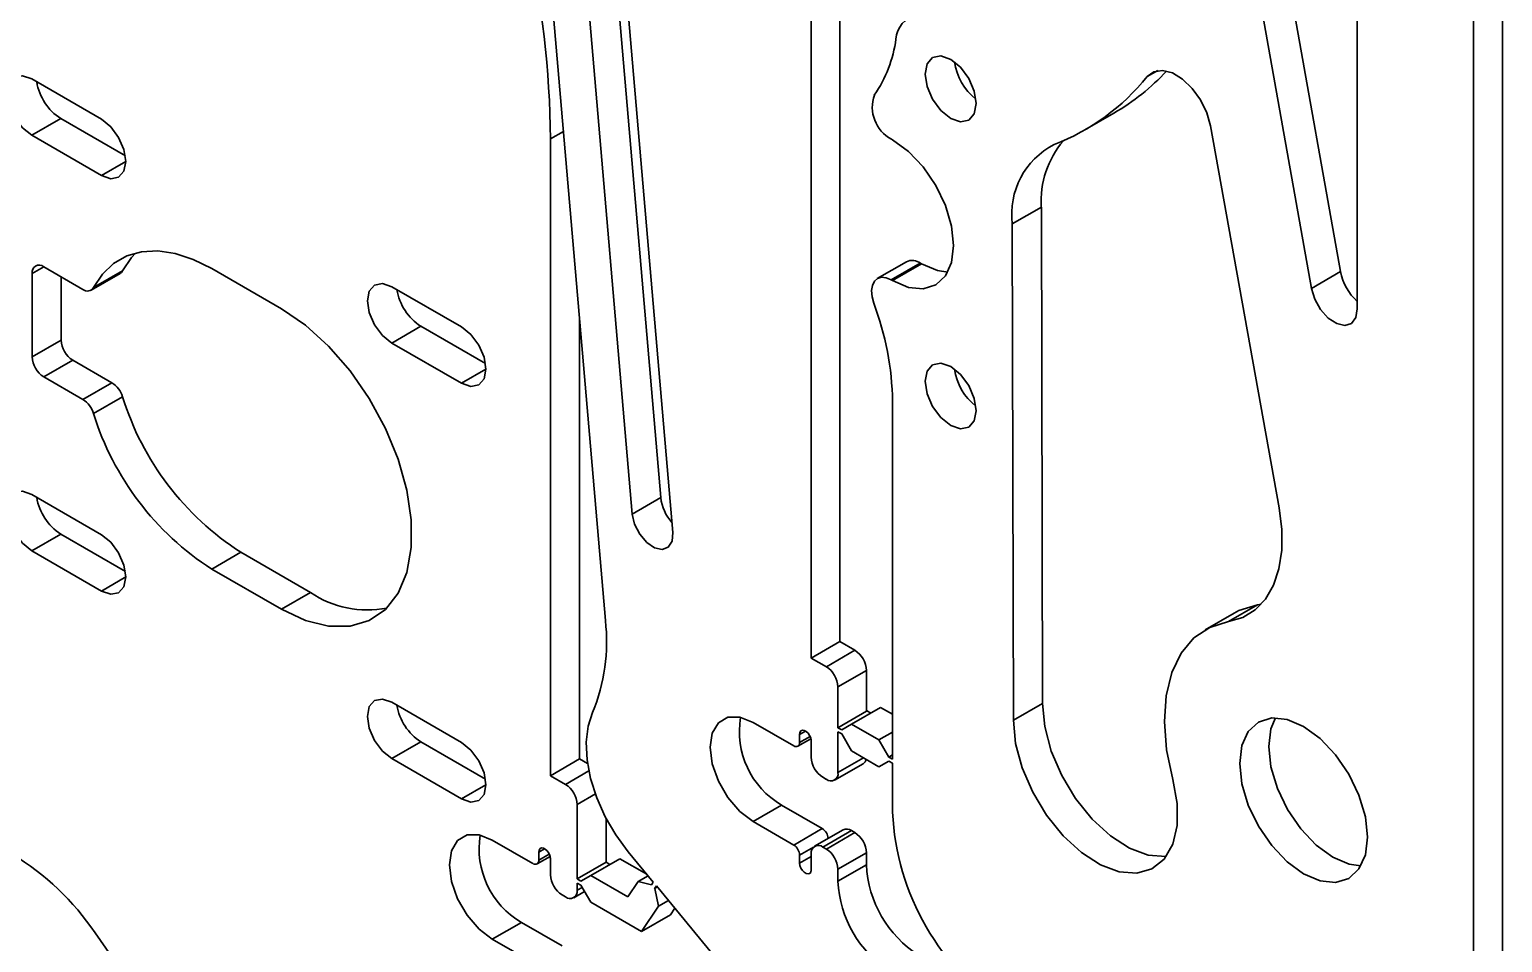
# Model space of a CAD drawing. Header units: millimetres. Extents: x 0 to 415, y 0 to 292.
# Drawn here: x 383.52 to 392.48, y 93.86 to 99.42 of the extents above; entities that cross this region are included whole.
import ezdxf

# ---------------------------------------------------------------- set-up
doc = ezdxf.new("R2010")
doc.units = ezdxf.units.MM

# ---------------------------------------------------------------- blocks, each defined once
blk = doc.blocks.new('SE697')
at = {"color": 7, "linetype": 'Continuous', "lineweight": 35}
for p, q in [((391.3195, 97.8471), (391.3398, 97.781)), ((391.3398, 97.781), (391.3755, 97.7179)), ((391.3755, 97.7179), (391.422, 97.6662)), ((391.422, 97.6662), (391.4732, 97.6325)), ((391.5223, 97.6214), (391.5628, 97.6342)), ((391.5628, 97.6342), (391.5895, 97.6694)), ((391.5895, 97.6694), (391.5988, 97.7223)), ((391.4732, 97.6325), (391.5223, 97.6214))]:
    blk.add_line(p, q, dxfattribs=at)
blk = doc.blocks.new('SE696')
blk.add_blockref('SE697', (0, 0))
blk = doc.blocks.new('SE711')
at = {"color": 7, "linetype": 'Continuous', "lineweight": 35}
for p, q in [((389.5055, 95.2169), (389.5192, 95.0759)), ((389.5192, 95.0759), (389.5591, 94.9271)), ((389.5591, 94.9271), (389.6231, 94.7784)), ((390.5023, 94.7096), (390.4757, 94.8554)), ((389.6231, 94.7784), (389.7076, 94.6378)), ((390.5023, 94.5757), (390.5023, 94.7096)), ((389.7076, 94.6378), (389.8082, 94.513)), ((389.8082, 94.513), (389.9193, 94.4106)), ((390.4755, 94.4608), (390.5023, 94.5757)), ((389.9193, 94.4106), (390.0352, 94.336)), ((390.4235, 94.3711), (390.4755, 94.4608)), ((390.0352, 94.336), (390.1494, 94.2935)), ((390.3489, 94.3115), (390.4235, 94.3711)), ((390.1494, 94.2935), (390.2559, 94.2852)), ((390.2559, 94.2852), (390.3489, 94.3115))]:
    blk.add_line(p, q, dxfattribs=at)
blk = doc.blocks.new('SE710')
blk.add_blockref('SE711', (0, 0))
blk = doc.blocks.new('SE713')
at = {"color": 7, "linetype": 'Continuous', "lineweight": 35}
for p, q in [((390.6046, 95.7177), (390.7017, 95.7825)), ((390.7017, 95.7825), (390.815, 95.8174)), ((390.5265, 95.6249), (390.6046, 95.7177)), ((390.4695, 95.5066), (390.5265, 95.6249)), ((390.4353, 95.3663), (390.4695, 95.5066)), ((390.4248, 95.208), (390.4353, 95.3663)), ((390.4384, 95.036), (390.4248, 95.208)), ((390.4757, 94.8554), (390.4384, 95.036))]:
    blk.add_line(p, q, dxfattribs=at)
blk = doc.blocks.new('SE712')
blk.add_blockref('SE713', (0, 0))
blk = doc.blocks.new('SE715')
at = {"color": 7, "linetype": 'Continuous', "lineweight": 35}
for p, q in [((391.1388, 96.3781), (391.1225, 96.5113)), ((391.1384, 96.253), (391.1388, 96.3781)), ((391.1215, 96.1391), (391.1384, 96.253)), ((391.0884, 96.039), (391.1215, 96.1391)), ((391.0399, 95.955), (391.0884, 96.039)), ((390.9771, 95.8891), (391.0399, 95.955)), ((390.815, 95.8174), (390.9016, 95.8429)), ((390.9016, 95.8429), (390.9771, 95.8891))]:
    blk.add_line(p, q, dxfattribs=at)
blk = doc.blocks.new('SE714')
blk.add_blockref('SE715', (0, 0))
blk = doc.blocks.new('SE717')
at = {"color": 7, "linetype": 'Continuous', "lineweight": 35}
for p, q in [((390.3609, 99.1673), (390.3201, 99.137)), ((390.4133, 99.175), (390.3609, 99.1673)), ((390.473, 99.1594), (390.4133, 99.175)), ((390.5349, 99.1218), (390.473, 99.1594)), ((390.5937, 99.0655), (390.5349, 99.1218)), ((390.6444, 98.9952), (390.5937, 99.0655)), ((390.6827, 98.9169), (390.6444, 98.9952)), ((390.7053, 98.8373), (390.6827, 98.9169))]:
    blk.add_line(p, q, dxfattribs=at)
blk = doc.blocks.new('SE716')
blk.add_blockref('SE717', (0, 0))
blk = doc.blocks.new('SE729')
at = {"color": 7, "linetype": 'Continuous', "lineweight": 35}
for p, q in [((391.0776, 95.2308), (390.9971, 95.2059)), ((391.1714, 95.2215), (391.0776, 95.2308)), ((391.2721, 95.1787), (391.1714, 95.2215)), ((390.9353, 95.1486), (390.8964, 95.0627)), ((390.9971, 95.2059), (390.9353, 95.1486)), ((391.3727, 95.1053), (391.2721, 95.1787)), ((390.8964, 95.0627), (390.8832, 94.9541)), ((391.4665, 95.0063), (391.3727, 95.1053)), ((390.8832, 94.9541), (390.8964, 94.8303)), ((391.5471, 94.8884), (391.4665, 95.0063)), ((391.6089, 94.7597), (391.5471, 94.8884)), ((390.8964, 94.8303), (390.9353, 94.6995)), ((390.9353, 94.6995), (390.9971, 94.5708)), ((391.6477, 94.629), (391.6089, 94.7597)), ((391.661, 94.5051), (391.6477, 94.629)), ((390.9971, 94.5708), (391.0776, 94.453)), ((391.6477, 94.3965), (391.661, 94.5051)), ((391.0776, 94.453), (391.1714, 94.3539)), ((391.1714, 94.3539), (391.2721, 94.2805)), ((391.6089, 94.3107), (391.6477, 94.3965)), ((391.2721, 94.2805), (391.3727, 94.2377)), ((391.3727, 94.2377), (391.4665, 94.2284)), ((391.4665, 94.2284), (391.5471, 94.2533)), ((391.5471, 94.2533), (391.6089, 94.3107))]:
    blk.add_line(p, q, dxfattribs=at)
blk = doc.blocks.new('SE728')
blk.add_blockref('SE729', (0, 0))
blk = doc.blocks.new('SE739')
at = {"color": 7, "linetype": 'Continuous', "lineweight": 35}
for p, q in [((389.0139, 97.3821), (388.9802, 97.3433)), ((389.0644, 97.3919), (389.0139, 97.3821)), ((389.1239, 97.3712), (389.0644, 97.3919)), ((389.1834, 97.3232), (389.1239, 97.3712)), ((388.9802, 97.3433), (388.9683, 97.2814)), ((388.9683, 97.2814), (388.9802, 97.2058)), ((389.2339, 97.2551), (389.1834, 97.3232)), ((388.9802, 97.2058), (389.0139, 97.1281)), ((389.2676, 97.1774), (389.2339, 97.2551)), ((389.0139, 97.1281), (389.0644, 97.06)), ((389.2794, 97.1018), (389.2676, 97.1774)), ((389.2676, 97.0399), (389.2794, 97.1018)), ((389.0644, 97.06), (389.1239, 97.0119)), ((389.1239, 97.0119), (389.1834, 96.9913)), ((389.2339, 97.0011), (389.2676, 97.0399)), ((389.1834, 96.9913), (389.2339, 97.0011))]:
    blk.add_line(p, q, dxfattribs=at)
blk = doc.blocks.new('SE738')
blk.add_blockref('SE739', (0, 0))
blk = doc.blocks.new('SE741')
at = {"color": 7, "linetype": 'Continuous', "lineweight": 35}
for p, q in [((389.0139, 99.253), (388.9802, 99.2142)), ((389.0644, 99.2628), (389.0139, 99.253)), ((389.1239, 99.2422), (389.0644, 99.2628)), ((388.9802, 99.2142), (388.9683, 99.1523)), ((389.1834, 99.1941), (389.1239, 99.2422)), ((389.2339, 99.126), (389.1834, 99.1941)), ((388.9683, 99.1523), (388.9802, 99.0767)), ((388.9802, 99.0767), (389.0139, 98.999)), ((389.2676, 99.0483), (389.2339, 99.126)), ((389.0139, 98.999), (389.0644, 98.9309)), ((389.2794, 98.9727), (389.2676, 99.0483)), ((389.0644, 98.9309), (389.1239, 98.8829)), ((389.2339, 98.872), (389.2676, 98.9108)), ((389.2676, 98.9108), (389.2794, 98.9727)), ((389.1239, 98.8829), (389.1834, 98.8622)), ((389.1834, 98.8622), (389.2339, 98.872))]:
    blk.add_line(p, q, dxfattribs=at)
blk = doc.blocks.new('SE740')
blk.add_blockref('SE741', (0, 0))
blk = doc.blocks.new('SE773')
at = {"color": 7, "linetype": 'Continuous', "lineweight": 35}
for p, q in [((387.1862, 96.4725), (387.2004, 96.411)), ((387.2004, 96.411), (387.2313, 96.3503)), ((387.2313, 96.3503), (387.274, 96.2996)), ((387.274, 96.2996), (387.3221, 96.2667)), ((387.4053, 96.2708), (387.4279, 96.3071)), ((387.4279, 96.3071), (387.4323, 96.36)), ((387.3221, 96.2667), (387.3682, 96.2566)), ((387.3682, 96.2566), (387.4053, 96.2708))]:
    blk.add_line(p, q, dxfattribs=at)
blk = doc.blocks.new('SE772')
blk.add_blockref('SE773', (0, 0))
blk = doc.blocks.new('SE901')
at = {"color": 7, "linetype": 'Continuous', "lineweight": 35}
for p, q in [((386.2038, 97.5665), (386.1469, 97.6124)), ((386.2519, 97.5015), (386.2038, 97.5665)), ((386.2841, 97.4273), (386.2519, 97.5015)), ((386.2954, 97.3552), (386.2841, 97.4273)), ((386.2519, 97.259), (386.2841, 97.2961)), ((386.2841, 97.2961), (386.2954, 97.3552)), ((386.1469, 97.2694), (386.2038, 97.2497)), ((386.2038, 97.2497), (386.2519, 97.259))]:
    blk.add_line(p, q, dxfattribs=at)
blk = doc.blocks.new('SE900')
blk.add_blockref('SE901', (0, 0))
blk = doc.blocks.new('SE903')
at = {"color": 7, "linetype": 'Continuous', "lineweight": 35}
for p, q in [((385.5855, 97.8306), (385.5742, 97.7715)), ((385.6177, 97.8677), (385.5855, 97.8306)), ((385.6659, 97.877), (385.6177, 97.8677)), ((385.7227, 97.8573), (385.6659, 97.877)), ((385.5742, 97.7715), (385.5855, 97.6994)), ((385.5855, 97.6994), (385.6177, 97.6252)), ((385.6177, 97.6252), (385.6659, 97.5602)), ((385.6659, 97.5602), (385.7227, 97.5143))]:
    blk.add_line(p, q, dxfattribs=at)
blk = doc.blocks.new('SE902')
blk.add_blockref('SE903', (0, 0))
blk = doc.blocks.new('SE905')
at = {"color": 7, "linetype": 'Continuous', "lineweight": 35}
for p, q in [((384.0117, 98.8319), (383.9549, 98.8778)), ((384.0599, 98.767), (384.0117, 98.8319)), ((384.0921, 98.6927), (384.0599, 98.767)), ((384.1034, 98.6206), (384.0921, 98.6927)), ((384.0921, 98.5615), (384.1034, 98.6206)), ((383.9549, 98.5349), (384.0117, 98.5151)), ((384.0599, 98.5245), (384.0921, 98.5615)), ((384.0117, 98.5151), (384.0599, 98.5245))]:
    blk.add_line(p, q, dxfattribs=at)
blk = doc.blocks.new('SE904')
blk.add_blockref('SE905', (0, 0))
blk = doc.blocks.new('SE907')
at = {"color": 7, "linetype": 'Continuous', "lineweight": 35}
for p, q in [((383.3935, 99.0961), (383.3822, 99.037)), ((383.4256, 99.1331), (383.3935, 99.0961)), ((383.4738, 99.1425), (383.4256, 99.1331)), ((383.5306, 99.1227), (383.4738, 99.1425)), ((383.3822, 99.037), (383.3935, 98.9648)), ((383.3935, 98.9648), (383.4256, 98.8906)), ((383.4256, 98.8906), (383.4738, 98.8256)), ((383.4738, 98.8256), (383.5306, 98.7798))]:
    blk.add_line(p, q, dxfattribs=at)
blk = doc.blocks.new('SE906')
blk.add_blockref('SE907', (0, 0))
blk = doc.blocks.new('SE909')
at = {"color": 7, "linetype": 'Continuous', "lineweight": 35}
for p, q in [((384.0117, 96.3007), (383.9549, 96.3465)), ((384.0599, 96.2357), (384.0117, 96.3007)), ((384.0921, 96.1615), (384.0599, 96.2357)), ((384.1034, 96.0893), (384.0921, 96.1615)), ((384.0599, 95.9932), (384.0921, 96.0302)), ((384.0921, 96.0302), (384.1034, 96.0893)), ((383.9549, 96.0036), (384.0117, 95.9838)), ((384.0117, 95.9838), (384.0599, 95.9932))]:
    blk.add_line(p, q, dxfattribs=at)
blk = doc.blocks.new('SE908')
blk.add_blockref('SE909', (0, 0))
blk = doc.blocks.new('SE911')
at = {"color": 7, "linetype": 'Continuous', "lineweight": 35}
for p, q in [((383.3935, 96.5648), (383.3822, 96.5057)), ((383.4256, 96.6018), (383.3935, 96.5648)), ((383.4738, 96.6112), (383.4256, 96.6018)), ((383.5306, 96.5914), (383.4738, 96.6112)), ((383.3822, 96.5057), (383.3935, 96.4335)), ((383.3935, 96.4335), (383.4256, 96.3593)), ((383.4256, 96.3593), (383.4738, 96.2944)), ((383.4738, 96.2944), (383.5306, 96.2485))]:
    blk.add_line(p, q, dxfattribs=at)
blk = doc.blocks.new('SE910')
blk.add_blockref('SE911', (0, 0))
blk = doc.blocks.new('SE913')
at = {"color": 7, "linetype": 'Continuous', "lineweight": 35}
for p, q in [((386.2038, 95.0352), (386.1469, 95.0811)), ((386.2519, 94.9703), (386.2038, 95.0352)), ((386.2841, 94.896), (386.2519, 94.9703)), ((386.2954, 94.8239), (386.2841, 94.896)), ((386.2841, 94.7648), (386.2954, 94.8239)), ((386.1469, 94.7381), (386.2038, 94.7184)), ((386.2038, 94.7184), (386.2519, 94.7278)), ((386.2519, 94.7278), (386.2841, 94.7648))]:
    blk.add_line(p, q, dxfattribs=at)
blk = doc.blocks.new('SE912')
blk.add_blockref('SE913', (0, 0))
blk = doc.blocks.new('SE915')
at = {"color": 7, "linetype": 'Continuous', "lineweight": 35}
for p, q in [((385.6177, 95.3364), (385.5855, 95.2994)), ((385.6659, 95.3458), (385.6177, 95.3364)), ((385.7227, 95.326), (385.6659, 95.3458)), ((385.5855, 95.2994), (385.5742, 95.2403)), ((385.5742, 95.2403), (385.5855, 95.1681)), ((385.5855, 95.1681), (385.6177, 95.0939)), ((385.6177, 95.0939), (385.6659, 95.0289)), ((385.6659, 95.0289), (385.7227, 94.9831))]:
    blk.add_line(p, q, dxfattribs=at)
blk = doc.blocks.new('SE914')
blk.add_blockref('SE915', (0, 0))
blk = doc.blocks.new('SE917')
at = {"color": 7, "linetype": 'Continuous', "lineweight": 35}
for p, q in [((385.1966, 97.6236), (385.0509, 97.7233)), ((385.3373, 97.4962), (385.1966, 97.6236)), ((385.4682, 97.3453), (385.3373, 97.4962)), ((385.5849, 97.1761), (385.4682, 97.3453)), ((385.6835, 96.9944), (385.5849, 97.1761)), ((385.7605, 96.8063), (385.6835, 96.9944)), ((385.8133, 96.6183), (385.7605, 96.8063)), ((385.8402, 96.4368), (385.8133, 96.6183)), ((385.8402, 96.2679), (385.8402, 96.4368)), ((385.8133, 96.1173), (385.8402, 96.2679)), ((385.7605, 95.9903), (385.8133, 96.1173)), ((385.6835, 95.8912), (385.7605, 95.9903)), ((385.0509, 95.8926), (385.1966, 95.8241)), ((385.5849, 95.8232), (385.6835, 95.8912)), ((385.1966, 95.8241), (385.3373, 95.7891)), ((385.3373, 95.7891), (385.4682, 95.7888)), ((385.4682, 95.7888), (385.5849, 95.8232))]:
    blk.add_line(p, q, dxfattribs=at)
blk = doc.blocks.new('SE916')
blk.add_blockref('SE917', (0, 0))
blk = doc.blocks.new('SE919')
at = {"color": 7, "linetype": 'Continuous', "lineweight": 35}
for p, q in [((384.0289, 97.9991), (383.9611, 97.9343)), ((384.1089, 98.0449), (384.0289, 97.9991)), ((384.1993, 98.0705), (384.1089, 98.0449)), ((384.2983, 98.0756), (384.1993, 98.0705)), ((384.404, 98.0599), (384.2983, 98.0756)), ((384.5142, 98.0239), (384.404, 98.0599)), ((384.6267, 97.9682), (384.5142, 98.0239)), ((383.9611, 97.9343), (383.9068, 97.8516))]:
    blk.add_line(p, q, dxfattribs=at)
blk = doc.blocks.new('SE918')
blk.add_blockref('SE919', (0, 0))
blk = doc.blocks.new('SE995')
at = {"color": 7, "linetype": 'Continuous', "lineweight": 35}
for p, q in [((386.9441, 95.2646), (386.9166, 95.1807)), ((386.9166, 95.1807), (386.9053, 95.0833)), ((386.9053, 95.0833), (386.9106, 94.9757)), ((386.9106, 94.9757), (386.9323, 94.8615)), ((386.9323, 94.8615), (386.9697, 94.7445)), ((386.9697, 94.7445), (387.0216, 94.6287)), ((387.0216, 94.6287), (387.0862, 94.5178)), ((387.0862, 94.5178), (387.1613, 94.4158))]:
    blk.add_line(p, q, dxfattribs=at)
blk = doc.blocks.new('SE994')
blk.add_blockref('SE995', (0, 0))
blk = doc.blocks.new('SE1081')
at = {"color": 7, "linetype": 'Continuous', "lineweight": 35}
for p, q in [((388.6595, 97.8912), (388.6787, 97.908)), ((388.6787, 97.908), (388.7033, 97.9151)), ((388.7033, 97.9151), (388.7319, 97.912)), ((388.7319, 97.912), (388.7624, 97.8989)), ((388.6423, 97.8334), (388.6471, 97.8658)), ((388.6453, 97.7963), (388.6423, 97.8334)), ((388.6471, 97.8658), (388.6595, 97.8912)), ((388.6561, 97.7567), (388.6453, 97.7963))]:
    blk.add_line(p, q, dxfattribs=at)
blk = doc.blocks.new('SE1080')
blk.add_blockref('SE1081', (0, 0))
blk = doc.blocks.new('SE1083')
at = {"color": 7, "linetype": 'Continuous', "lineweight": 35}
for p, q in [((388.8664, 98.6816), (388.7703, 98.7517)), ((388.9559, 98.5871), (388.8664, 98.6816)), ((389.0328, 98.4746), (388.9559, 98.5871)), ((389.0918, 98.3517), (389.0328, 98.4746)), ((389.1289, 98.2269), (389.0918, 98.3517)), ((389.1416, 98.1087), (389.1289, 98.2269)), ((389.1289, 98.005), (389.1416, 98.1087)), ((389.0918, 97.9231), (389.1289, 98.005)), ((389.0328, 97.8683), (389.0918, 97.9231)), ((388.7703, 97.8943), (388.8664, 97.8534)), ((388.8664, 97.8534), (388.9559, 97.8446)), ((388.9559, 97.8446), (389.0328, 97.8683))]:
    blk.add_line(p, q, dxfattribs=at)
blk = doc.blocks.new('SE1082')
blk.add_blockref('SE1083', (0, 0))
blk = doc.blocks.new('SE1093')
at = {"color": 7, "linetype": 'Continuous', "lineweight": 35}
for p, q in [((388.2046, 95.1303), (388.2066, 95.1426)), ((388.2066, 95.1426), (388.2124, 95.1513)), ((388.2124, 95.1513), (388.2213, 95.1553)), ((388.2213, 95.1553), (388.2323, 95.1541)), ((388.2323, 95.1541), (388.2442, 95.148)), ((388.2442, 95.148), (388.2556, 95.1375)), ((388.2556, 95.1375), (388.2652, 95.1239)), ((388.2652, 95.1239), (388.272, 95.1088))]:
    blk.add_line(p, q, dxfattribs=at)
blk = doc.blocks.new('SE1092')
blk.add_blockref('SE1093', (0, 0))
blk = doc.blocks.new('SE1095')
at = {"color": 7, "linetype": 'Continuous', "lineweight": 35}
for p, q in [((387.7101, 95.2014), (387.768, 95.2348)), ((387.768, 95.2348), (387.841, 95.2356)), ((387.841, 95.2356), (387.9218, 95.2037)), ((387.6602, 95.0526), (387.673, 95.1386)), ((387.673, 95.1386), (387.7101, 95.2014)), ((387.673, 94.9519), (387.6602, 95.0526)), ((387.7101, 94.8462), (387.673, 94.9519)), ((387.768, 94.746), (387.7101, 94.8462)), ((387.841, 94.6609), (387.768, 94.746)), ((387.9218, 94.5995), (387.841, 94.6609))]:
    blk.add_line(p, q, dxfattribs=at)
blk = doc.blocks.new('SE1094')
blk.add_blockref('SE1095', (0, 0))
blk = doc.blocks.new('SE1097')
at = {"color": 7, "linetype": 'Continuous', "lineweight": 35}
for p, q in [((388.2066, 94.3317), (388.2046, 94.3464)), ((388.2124, 94.3164), (388.2066, 94.3317)), ((388.2213, 94.3021), (388.2124, 94.3164)), ((388.2323, 94.2906), (388.2213, 94.3021)), ((388.2442, 94.283), (388.2323, 94.2906)), ((388.2556, 94.2803), (388.2442, 94.283)), ((388.2652, 94.2828), (388.2556, 94.2803)), ((388.272, 94.2901), (388.2652, 94.2828))]:
    blk.add_line(p, q, dxfattribs=at)
blk = doc.blocks.new('SE1096')
blk.add_blockref('SE1097', (0, 0))
blk = doc.blocks.new('SE1109')
at = {"color": 7, "linetype": 'Continuous', "lineweight": 35}
for p, q in [((386.6192, 94.426), (386.6172, 94.4136)), ((386.6249, 94.4347), (386.6192, 94.426)), ((386.6338, 94.4386), (386.6249, 94.4347)), ((386.6448, 94.4375), (386.6338, 94.4386)), ((386.6567, 94.4313), (386.6448, 94.4375)), ((386.6681, 94.4209), (386.6567, 94.4313)), ((386.6777, 94.4073), (386.6681, 94.4209)), ((386.6845, 94.3921), (386.6777, 94.4073))]:
    blk.add_line(p, q, dxfattribs=at)
blk = doc.blocks.new('SE1108')
blk.add_blockref('SE1109', (0, 0))
blk = doc.blocks.new('SE1111')
at = {"color": 7, "linetype": 'Continuous', "lineweight": 35}
for p, q in [((386.1227, 94.4847), (386.1805, 94.5182)), ((386.1805, 94.5182), (386.2535, 94.519)), ((386.2535, 94.519), (386.3343, 94.4871)), ((386.0727, 94.336), (386.0855, 94.422)), ((386.0855, 94.422), (386.1227, 94.4847)), ((386.0855, 94.2352), (386.0727, 94.336)), ((386.1227, 94.1296), (386.0855, 94.2352)), ((386.1805, 94.0293), (386.1227, 94.1296)), ((386.2535, 93.9443), (386.1805, 94.0293)), ((386.3343, 93.8828), (386.2535, 93.9443))]:
    blk.add_line(p, q, dxfattribs=at)
blk = doc.blocks.new('SE1110')
blk.add_blockref('SE1111', (0, 0))
blk = doc.blocks.new('SE1187')
at = {"color": 7, "linetype": 'Continuous', "lineweight": 35}
for p, q in [((391.0732, 95.1648), (391.1001, 95.2317)), ((391.06, 95.0562), (391.0732, 95.1648)), ((391.0732, 94.9323), (391.06, 95.0562)), ((391.1121, 94.8016), (391.0732, 94.9323)), ((391.1739, 94.6729), (391.1121, 94.8016)), ((391.2544, 94.555), (391.1739, 94.6729)), ((391.3482, 94.456), (391.2544, 94.555)), ((391.4489, 94.3826), (391.3482, 94.456)), ((391.5495, 94.3398), (391.4489, 94.3826)), ((391.6209, 94.3296), (391.5495, 94.3398))]:
    blk.add_line(p, q, dxfattribs=at)
blk = doc.blocks.new('SE1186')
blk.add_blockref('SE1187', (0, 0))
blk = doc.blocks.new('SE1191')
at = {"color": 7, "linetype": 'Continuous', "lineweight": 35}
for p, q in [((390.8785, 95.8845), (390.8498, 95.8695)), ((390.9918, 95.9194), (390.8785, 95.8845))]:
    blk.add_line(p, q, dxfattribs=at)
blk = doc.blocks.new('SE1190')
blk.add_blockref('SE1191', (0, 0))
blk = doc.blocks.new('SE1197')
at = {"color": 7, "linetype": 'Continuous', "lineweight": 35}
for p, q in [((388.9471, 97.9964), (389.0432, 97.9555)), ((389.0432, 97.9555), (389.1059, 97.9459))]:
    blk.add_line(p, q, dxfattribs=at)
blk = doc.blocks.new('SE1196')
blk.add_blockref('SE1197', (0, 0))
blk = doc.blocks.new('SE1201')
at = {"color": 7, "linetype": 'Continuous', "lineweight": 35}
for p, q in [((389.696, 95.178), (389.6822, 95.3189)), ((389.7359, 95.0291), (389.696, 95.178)), ((389.7999, 94.8805), (389.7359, 95.0291)), ((389.8844, 94.7399), (389.7999, 94.8805)), ((389.9849, 94.615), (389.8844, 94.7399)), ((390.0961, 94.5126), (389.9849, 94.615)), ((390.2119, 94.4381), (390.0961, 94.5126)), ((390.3262, 94.3955), (390.2119, 94.4381)), ((390.4327, 94.3872), (390.3262, 94.3955)), ((390.4364, 94.3876), (390.4327, 94.3872))]:
    blk.add_line(p, q, dxfattribs=at)
blk = doc.blocks.new('SE1200')
blk.add_blockref('SE1201', (0, 0))
blk = doc.blocks.new('SE1231')
at = {"color": 7, "linetype": 'Continuous', "lineweight": 35}
for p, q in [((384.1379, 98.0363), (384.0835, 97.9536)), ((384.1616, 98.0626), (384.1379, 98.0363))]:
    blk.add_line(p, q, dxfattribs=at)
blk = doc.blocks.new('SE1230')
blk.add_blockref('SE1231', (0, 0))

msp = doc.modelspace()

# ---------------------------------------------------------------- linework, layer by layer
at = {"color": 7, "linetype": 'Continuous', "lineweight": 35}
for p, q in [((390.4763, 103.6938), (391.4962, 97.9492)), ((390.2972, 103.6046), (391.3195, 97.8471)), ((387.0222, 95.8238), (386.5303, 101.5548)), ((386.9973, 100.7916), (387.3594, 96.5725)), ((388.2754, 95.5957), (388.2754, 100.8502)), ((386.8188, 100.752), (387.1862, 96.4725)), ((387.4323, 96.36), (387.065, 100.6395)), ((388.4486, 95.6957), (388.4486, 100.6808)), ((391.5988, 97.7223), (391.5988, 100.2279)), ((392.4826, 92.7098), (392.4826, 99.7659)), ((392.3059, 92.6077), (392.3059, 99.6638)), ((390.3201, 99.137), (390.3838, 99.1738)), ((383.9549, 98.8778), (383.5306, 99.1227)), ((389.9411, 98.8129), (390.1179, 98.9149)), ((383.7074, 98.8818), (383.5306, 98.7798)), ((383.7074, 98.8818), (384.1007, 98.6548)), ((386.6879, 98.7583), (386.7665, 98.8037)), ((391.1225, 96.5113), (390.7053, 98.8373)), ((383.5306, 98.7798), (383.9549, 98.5349)), ((386.6879, 94.879), (386.6879, 98.7583)), ((388.7703, 98.7517), (388.7628, 98.756)), ((384.1034, 98.6206), (383.9549, 98.5349)), ((389.4989, 98.2407), (389.6757, 98.3428)), ((389.6822, 95.3189), (389.6757, 98.3428)), ((389.4989, 98.2407), (389.5055, 95.2169)), ((388.8542, 98.0093), (388.6774, 97.9073)), ((388.9392, 98.0009), (388.7624, 97.8989)), ((388.9471, 97.9964), (388.7703, 97.8943)), ((388.9392, 98.0009), (388.9471, 97.9964)), ((383.6039, 97.9789), (383.5332, 97.9381)), ((383.5332, 97.9381), (383.5332, 97.4302)), ((383.8425, 97.8412), (383.6039, 97.9789)), ((383.71, 97.9177), (383.71, 97.5323)), ((383.8925, 97.8362), (384.0693, 97.9383)), ((383.9068, 97.8516), (384.0835, 97.9536)), ((385.0509, 97.7233), (384.6267, 97.9682)), ((391.3195, 97.8471), (391.4962, 97.9492)), ((386.1469, 97.6124), (385.7227, 97.8573)), ((388.7624, 97.8989), (388.7703, 97.8943)), ((386.8647, 94.9811), (386.8647, 97.6596)), ((385.8995, 97.6164), (385.7227, 97.5143)), ((385.8995, 97.6164), (386.2927, 97.3894)), ((383.5332, 97.4302), (383.71, 97.5323)), ((385.7227, 97.5143), (386.1469, 97.2694)), ((383.7807, 97.4098), (383.6039, 97.3077)), ((383.7807, 97.4098), (384.0193, 97.272)), ((383.6039, 97.3077), (383.8425, 97.17)), ((386.2954, 97.3551), (386.1469, 97.2694)), ((383.8425, 97.17), (384.0193, 97.272)), ((384.0835, 97.1875), (383.9068, 97.0854)), ((388.7703, 97.1576), (388.7703, 94.9793)), ((383.9549, 96.3465), (383.5306, 96.5914)), ((387.3594, 96.5725), (387.1862, 96.4725)), ((383.7074, 96.3505), (383.5306, 96.2485)), ((383.7074, 96.3505), (384.1007, 96.1235)), ((383.5306, 96.2485), (383.9549, 96.0036)), ((384.8034, 96.2396), (384.6267, 96.1376)), ((384.8034, 96.2396), (385.2277, 95.9947)), ((384.6267, 96.1376), (385.0509, 95.8926)), ((384.1034, 96.0893), (383.9549, 96.0036)), ((385.2277, 95.9947), (385.0509, 95.8926)), ((390.8498, 95.8695), (390.673, 95.7674)), ((390.815, 95.8174), (390.9918, 95.9194)), ((391.0141, 95.9238), (390.9918, 95.9194)), ((388.4486, 95.6957), (388.2754, 95.5957)), ((388.5405, 95.6426), (388.4486, 95.6957)), ((388.3673, 95.5426), (388.2754, 95.5957)), ((388.3673, 95.5426), (388.5405, 95.6426)), ((388.6112, 95.5202), (388.438, 95.4202)), ((388.6112, 95.2711), (388.6112, 95.5202)), ((388.438, 95.1711), (388.438, 95.4202)), ((386.1469, 95.0811), (385.7227, 95.326)), ((389.5055, 95.2169), (389.6822, 95.3189)), ((388.438, 95.1711), (388.6112, 95.2711)), ((388.6975, 95.2948), (388.5207, 95.1928)), ((388.6112, 95.2752), (388.6374, 95.2601)), ((388.7703, 95.2528), (388.6975, 95.2948)), ((387.9218, 95.2037), (388.1693, 95.0609)), ((388.24, 95.1507), (388.2046, 95.1303)), ((388.2046, 95.0813), (388.2046, 95.1303)), ((388.438, 95.1711), (388.4606, 95.1581)), ((388.438, 95.1466), (388.4606, 95.1336)), ((388.438, 94.8976), (388.438, 95.1466)), ((388.5207, 95.1928), (388.4606, 95.1581)), ((388.4606, 95.1336), (388.5207, 95.0295)), ((388.5207, 95.1928), (388.6876, 95.0964)), ((388.6876, 95.0964), (388.7703, 95.1442)), ((385.8995, 95.0851), (385.7227, 94.9831)), ((385.8995, 95.0851), (386.2927, 94.8581)), ((388.1943, 95.0584), (388.2732, 95.1039)), ((388.2683, 95.118), (388.2046, 95.0813)), ((388.2754, 95.0854), (388.2754, 94.9915)), ((388.7477, 94.9923), (388.6876, 95.0964)), ((385.7227, 94.9831), (386.1469, 94.7381)), ((386.8647, 94.9811), (386.6879, 94.879)), ((386.9137, 94.9528), (386.8647, 94.9811)), ((388.4173, 94.8518), (388.5905, 94.9518)), ((388.438, 94.8976), (388.5936, 94.9874)), ((388.5207, 95.0295), (388.6876, 94.9331)), ((388.6876, 94.9331), (388.7477, 94.9678)), ((388.7477, 94.9678), (388.6876, 94.9331)), ((388.7703, 95.0054), (388.7477, 94.9923)), ((388.7477, 94.9923), (388.7703, 94.9793)), ((388.7477, 94.9678), (388.7703, 94.9548)), ((388.7703, 94.9548), (388.7703, 94.6567)), ((386.7798, 94.826), (386.6879, 94.879)), ((386.7798, 94.826), (386.9216, 94.9079)), ((388.3461, 94.869), (388.3673, 94.8567)), ((386.2954, 94.8239), (386.1469, 94.7381)), ((386.9612, 94.7674), (386.8505, 94.7035)), ((386.8505, 94.2497), (386.8505, 94.7035)), ((388.095, 94.6995), (387.9218, 94.5995)), ((388.3425, 94.5566), (388.095, 94.6995)), ((387.0273, 94.3517), (387.0273, 94.6177)), ((388.1693, 94.4566), (387.9218, 94.5995)), ((388.3425, 94.5566), (388.1693, 94.4566)), ((388.4693, 94.5493), (388.2961, 94.4493)), ((388.5193, 94.5444), (388.3461, 94.4444)), ((388.3673, 94.4321), (388.5405, 94.5321)), ((388.5405, 94.5321), (388.5193, 94.5444)), ((386.3343, 94.4871), (386.5818, 94.3442)), ((386.6172, 94.4136), (386.6525, 94.434)), ((386.6172, 94.4136), (386.6172, 94.3646)), ((387.1613, 94.4158), (387.3139, 94.2306)), ((388.2895, 94.4443), (388.2046, 94.3954)), ((388.3673, 94.4321), (388.3461, 94.4444)), ((388.6112, 94.4097), (388.438, 94.3097)), ((388.6112, 94.3362), (388.6112, 94.4097)), ((386.6068, 94.3417), (386.6857, 94.3873)), ((386.6172, 94.3646), (386.6808, 94.4014)), ((386.6879, 94.3687), (386.6879, 94.2748)), ((386.8505, 94.2497), (387.0273, 94.3517)), ((387.11, 94.3734), (386.9332, 94.2713)), ((387.0273, 94.3517), (387.0499, 94.3387)), ((387.2745, 94.2784), (387.11, 94.3734)), ((388.2046, 94.3464), (388.2046, 94.3954)), ((388.2754, 94.3872), (388.2046, 94.3464)), ((388.2754, 94.4035), (388.2754, 94.3096)), ((388.438, 94.2362), (388.6112, 94.3362)), ((386.8505, 94.2497), (386.8731, 94.2366)), ((386.9332, 94.2713), (386.8731, 94.2366)), ((386.9332, 94.2713), (387.1588, 94.1411)), ((387.1588, 94.1411), (387.2223, 94.2352)), ((387.2223, 94.2352), (387.2818, 94.2695)), ((387.3035, 94.2147), (387.2223, 94.2352)), ((387.3035, 94.2147), (387.3139, 94.2306)), ((388.438, 94.2362), (388.438, 94.3097)), ((386.7586, 94.1523), (386.7798, 94.1401)), ((386.8298, 94.1351), (386.8956, 94.1731)), ((386.8505, 94.2252), (386.8731, 94.2121)), ((386.8505, 94.1809), (386.8505, 94.2252)), ((386.8505, 94.1809), (386.881, 94.1985)), ((386.8731, 94.2121), (386.9332, 94.108)), ((387.3223, 94.1923), (387.3325, 94.2081)), ((387.3223, 94.1923), (387.338, 94.2014)), ((387.3223, 94.1923), (387.3226, 94.1919)), ((387.3226, 94.1919), (387.3384, 94.2009)), ((387.3457, 94.0841), (387.3226, 94.1919)), ((387.3325, 94.2081), (388.2754, 93.0644)), ((386.9332, 94.108), (387.2417, 93.93)), ((387.2417, 93.93), (387.3457, 94.0841)), ((387.406, 94.1189), (387.3457, 94.0841)), ((387.4451, 94.0715), (387.4184, 94.032)), ((386.5111, 93.9849), (386.3343, 93.8828)), ((386.7586, 93.842), (386.5111, 93.9849)), ((387.4184, 94.032), (387.2417, 93.93)), ((384.143, 93.5984), (383.9163, 93.9213)), ((386.5818, 93.74), (386.3343, 93.8828))]:
    msp.add_line(p, q, dxfattribs=at)
for centre, radius, start, end in [((380.9588, 98.7177), 5.7292, 0.40601, 12.88393), ((388.9518, 99.3563), 0.1611, 103.42009, 176.57995), ((388.0058, 99.4736), 0.7926, 325.53072, 352.18669), ((389.4934, 99.2759), 0.3501, 188.02673, 231.96789), ((389.4277, 100.1041), 1.3749, 300.1299, 317.27648), ((383.8862, 99.1579), 0.3289, 189.27898, 237.06744), ((389.2581, 99.9966), 1.3664, 291.23962, 321.01388), ((388.87, 98.9517), 0.2231, 160.8125, 241.30088), ((389.972, 98.2995), 0.4768, 117.34193, 187.08795), ((390.2372, 98.3796), 0.5628, 139.26377, 183.75857), ((388.8899, 97.936), 0.0815, 52.74996, 115.93958), ((383.5763, 97.9451), 0.0437, 50.79671, 189.21404), ((384.0507, 97.9698), 0.0366, 300.57948, 333.81065), ((391.8179, 98.0119), 0.3277, 191.03471, 228.03599), ((383.8702, 97.8739), 0.0428, 229.8059, 328.60463), ((386.0783, 97.8924), 0.3289, 189.27898, 237.06744), ((386.9814, 97.1269), 1.7892, 0.98408, 20.6095), ((383.8635, 97.5392), 0.1537, 182.60548, 237.39452), ((383.6867, 97.4372), 0.1537, 182.60548, 237.39452), ((389.4934, 97.4049), 0.3501, 188.02673, 231.96789), ((383.9352, 97.1414), 0.1553, 17.23147, 57.20276), ((385.7466, 97.7033), 1.7412, 197.23147, 237.20276), ((383.7584, 97.0394), 0.1553, 17.23147, 57.20276), ((385.5698, 97.6012), 1.7412, 197.23147, 237.20276), ((383.8862, 96.6266), 0.3289, 189.27898, 237.06744), ((387.6396, 96.6062), 0.2822, 186.85252, 221.15827), ((385.5732, 96.504), 0.6155, 235.85252, 281.20375), ((385.9176, 95.693), 1.1124, 337.34585, 6.75046), ((388.4577, 95.5132), 0.1537, 2.60548, 57.39452), ((388.2845, 95.4132), 0.1537, 2.60548, 57.39452), ((386.0783, 95.3611), 0.3289, 189.27898, 237.06744), ((388.3581, 95.1485), 0.5204, 170.45525, 239.62936), ((388.1831, 95.0778), 0.0218, 230.79671, 9.21404), ((388.1857, 95.0844), 0.0896, 0.59764, 15.75949), ((388.4289, 94.9984), 0.1537, 182.60548, 237.39452), ((388.5692, 94.9863), 0.0406, 301.74533, 348.87844), ((388.3949, 94.8906), 0.0437, 230.79671, 9.21404), ((386.697, 94.6965), 0.1537, 2.60548, 57.39452), ((390.3055, 94.7266), 1.5368, 182.60548, 237.39452), ((386.7754, 94.4348), 0.5218, 170.87844, 239.57008), ((388.3009, 94.4917), 0.0771, 3.6062, 57.33491), ((388.49, 94.5035), 0.0503, 54.38242, 114.30712), ((388.4577, 94.4027), 0.1537, 2.60548, 57.39452), ((388.1279, 94.3919), 0.0768, 2.60548, 57.39452), ((388.3185, 94.4105), 0.0437, 50.79671, 189.21404), ((388.2845, 94.3027), 0.1537, 2.60548, 57.39452), ((382.5591, 93.0032), 1.6386, 34.07833, 58.5346), ((386.5956, 94.3611), 0.0218, 230.79671, 9.21404), ((386.5983, 94.3678), 0.0896, 0.59764, 15.75949), ((389.3021, 94.3676), 0.6916, 182.60548, 237.39452), ((386.8414, 94.2818), 0.1537, 182.60548, 237.39452), ((388.2225, 94.3087), 0.0529, 339.43399, 1.01238), ((389.1288, 94.2676), 0.6916, 182.60548, 237.39452), ((386.8074, 94.1739), 0.0437, 230.79671, 9.21404)]:
    msp.add_arc(centre, radius, start, end, dxfattribs=at)

# ---------------------------------------------------------------- block references
for name in ['SE740', 'SE716', 'SE906', 'SE904', 'SE1082', 'SE918', 'SE1230', 'SE1196', 'SE1080', 'SE902', 'SE696', 'SE916', 'SE900', 'SE738', 'SE910', 'SE772', 'SE714', 'SE908', 'SE1190', 'SE712', 'SE914', 'SE1200', 'SE994', 'SE1094', 'SE710', 'SE728', 'SE1186', 'SE1092', 'SE912', 'SE1110', 'SE1108', 'SE1096']:
    msp.add_blockref(name, (0, 0))

doc.saveas('drawing.dxf')
